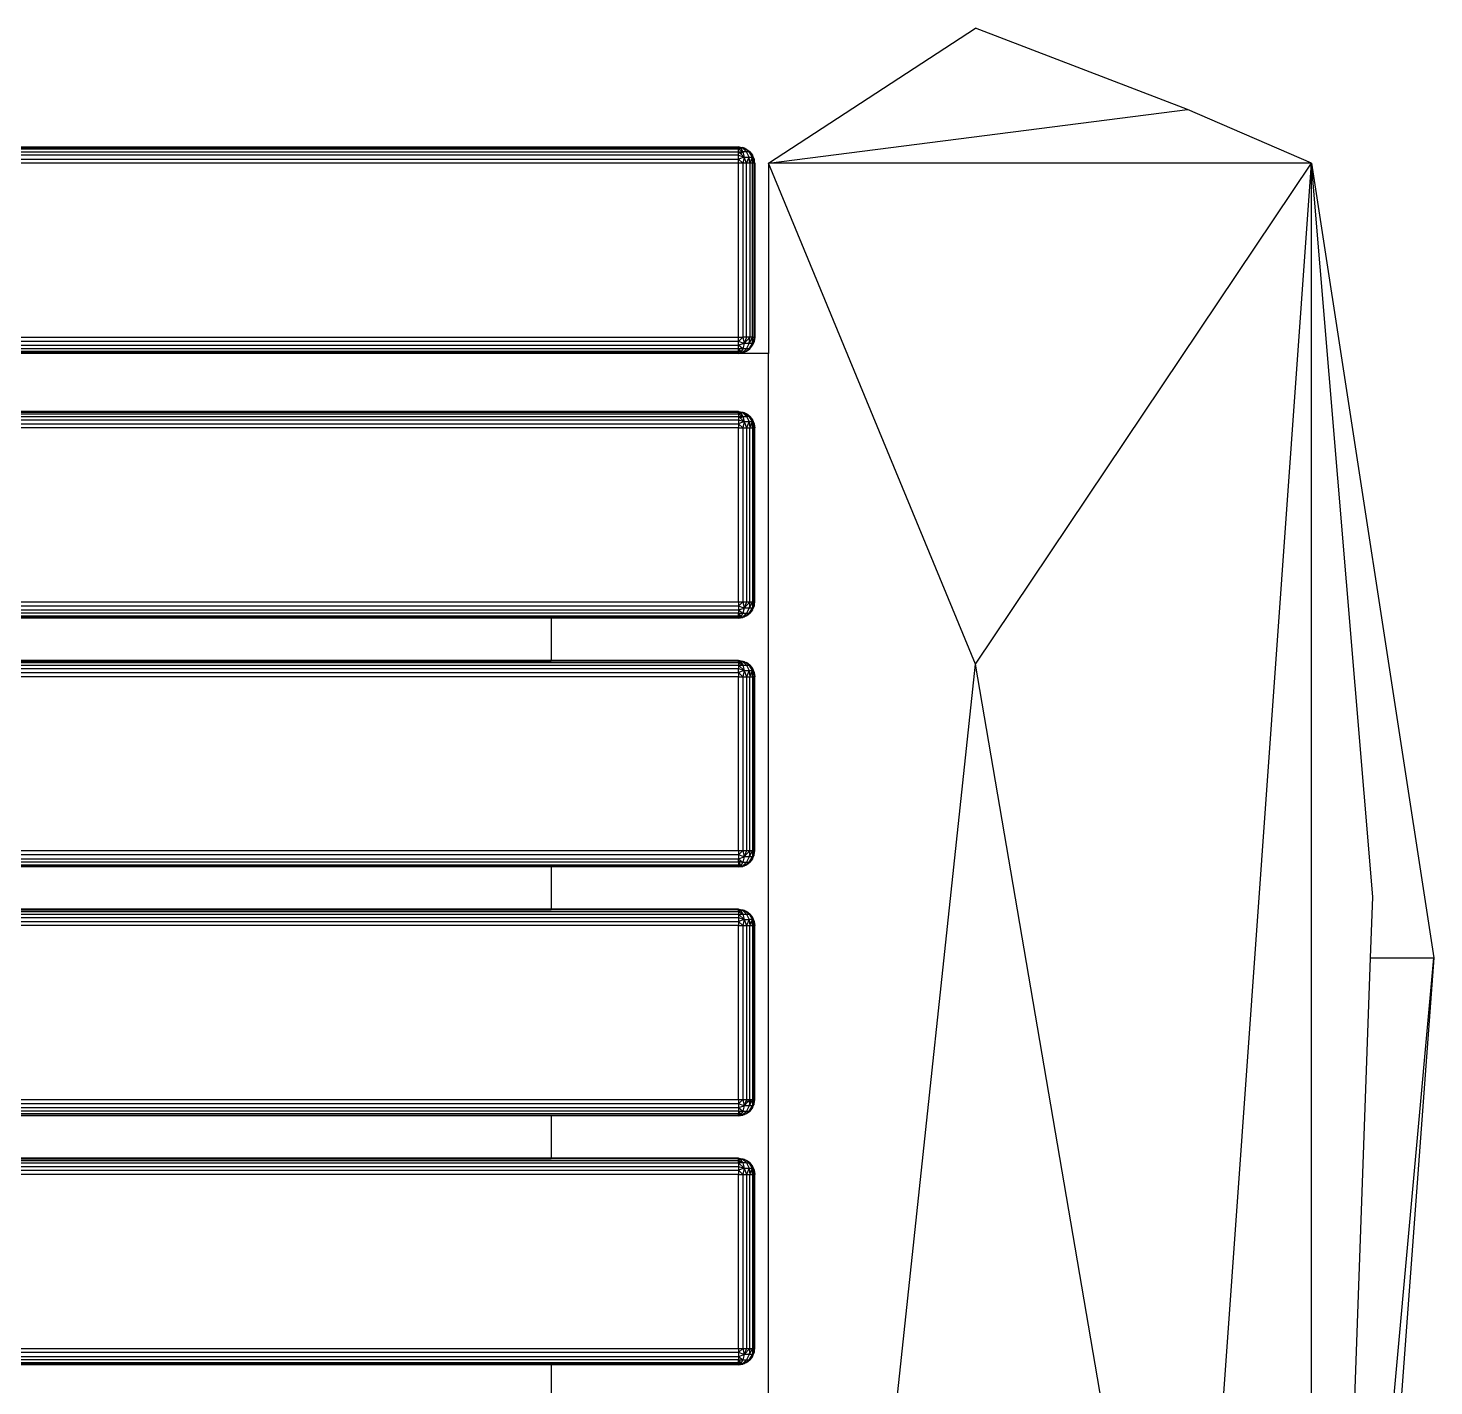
# Model space of a CAD drawing. Header units: millimetres. Extents: x 3440 to 9380, y -3644 to 556.
# Drawn here: x 6080.6 to 6339.4, y -729.6 to -479.7 of the extents above; entities that cross this region are included whole.
import ezdxf

# ---------------------------------------------------------------- set-up
doc = ezdxf.new("R2010")
doc.units = ezdxf.units.MM

msp = doc.modelspace()

# ---------------------------------------------------------------- linework, layer by layer
for p, q in [((6216.9, -504.6), (6255.02, -479.73)), ((6294.02, -494.73), (6255.02, -479.73)), ((6216.9, -504.6), (6294.02, -494.73)), ((6316.9, -504.6), (6294.02, -494.73)), ((6211.4, -501.71), (4417.4, -501.71)), ((5314.4, -501.6), (6211.4, -501.6)), ((5314.4, -501.6), (6211.4, -501.71)), ((6211.4, -501.6), (6211.4, -501.71)), ((6211.4, -501.6), (6212.46, -501.83)), ((6212.21, -501.83), (6211.4, -501.6)), ((6211.4, -501.6), (6212.18, -501.71)), ((6211.4, -501.6), (6211.84, -501.83)), ((6211.4, -502), (6211.4, -501.71)), ((6211.84, -501.83), (6211.4, -501.71)), ((6211.84, -501.83), (6211.4, -502)), ((6212.21, -501.83), (6211.84, -501.83)), ((6211.84, -501.83), (6212.21, -502.48)), ((6212.46, -501.83), (6212.18, -501.71)), ((6212.9, -502.48), (6212.21, -501.83)), ((6212.46, -501.83), (6212.21, -501.83)), ((6212.46, -501.83), (6212.9, -502)), ((6213.36, -502.48), (6212.46, -501.83)), ((6213.13, -502.24), (6212.46, -501.83)), ((6211.4, -502), (4417.4, -502)), ((4417.4, -502.48), (6211.4, -502.48)), ((6211.4, -503.1), (4417.4, -503.1)), ((4417.4, -503.83), (6211.4, -503.83)), ((6211.4, -502.48), (6211.4, -502)), ((6212.21, -502.48), (6211.4, -502)), ((6211.4, -503.1), (6211.4, -502.48)), ((6211.4, -502.48), (6212.21, -502.48)), ((6211.4, -502.48), (6211.77, -502.82)), ((6211.4, -503.83), (6211.4, -503.1)), ((6211.4, -503.1), (6212.46, -503.45)), ((6212.46, -503.45), (6211.4, -503.83)), ((6211.4, -504.6), (6211.4, -503.83)), ((6212.18, -504.6), (6211.4, -503.83)), ((6211.77, -502.82), (6212.21, -502.48)), ((6211.77, -502.82), (6212.46, -503.45)), ((6212.46, -503.45), (6212.18, -504.6)), ((6212.9, -502.48), (6212.21, -502.48)), ((6212.21, -502.48), (6212.46, -503.45)), ((6212.46, -503.45), (6213.36, -503.45)), ((6212.9, -504.6), (6212.46, -503.45)), ((6212.9, -502), (6213.52, -502.48)), ((6213.13, -502.24), (6212.9, -502)), ((6213.36, -503.45), (6212.9, -502.48)), ((6213.36, -502.48), (6212.9, -502.48)), ((6212.9, -504.6), (6213.36, -503.45)), ((6213.36, -502.48), (6213.13, -502.24)), ((6213.52, -502.48), (6213.13, -502.24)), ((6213.36, -502.48), (6213.52, -502.48)), ((6213.96, -503.45), (6213.36, -502.48)), ((6213.65, -502.76), (6213.36, -502.48)), ((6213.36, -503.45), (6213.96, -503.45)), ((6213.52, -504.6), (6213.36, -503.45)), ((6213.52, -502.48), (6213.65, -502.76)), ((6213.52, -502.48), (6214, -503.1)), ((6213.52, -504.6), (6213.96, -503.45)), ((6214, -503.1), (6213.65, -502.76)), ((6214, -503.1), (6213.96, -503.45)), ((6214, -504.6), (6213.96, -503.45)), ((6214.3, -504.6), (6213.96, -503.45)), ((6213.96, -503.45), (6214.3, -503.83)), ((6214.3, -503.83), (6214, -503.1)), ((6214.3, -503.83), (6214.3, -504.6)), ((6214.4, -504.6), (6214.3, -503.83)), ((6211.4, -504.6), (4417.4, -504.6)), ((6211.4, -536.6), (6211.4, -504.6)), ((6212.18, -504.6), (6211.4, -504.6)), ((6212.18, -504.6), (6212.18, -536.6)), ((6212.9, -504.6), (6212.18, -504.6)), ((6212.9, -536.6), (6212.9, -504.6)), ((6213.52, -504.6), (6212.9, -504.6)), ((6214, -504.6), (6213.52, -504.6)), ((6213.52, -504.6), (6213.52, -536.6)), ((6214, -536.6), (6214, -504.6)), ((6214.3, -504.6), (6214, -504.6)), ((6214.4, -504.6), (6214.3, -504.6)), ((6214.3, -536.6), (6214.3, -504.6)), ((6214.4, -504.6), (6214.4, -536.6)), ((6216.9, -504.6), (6216.9, -539.6)), ((6255.02, -596.77), (6216.9, -504.6)), ((6316.9, -504.6), (6216.9, -504.6)), ((6255.02, -596.77), (6316.9, -504.6)), ((6294.02, -824.76), (6316.9, -504.6)), ((6316.9, -504.6), (6339.4, -650.85)), ((6316.9, -954.6), (6316.9, -504.6)), ((6328.15, -639.6), (6316.9, -504.6)), ((4417.4, -536.6), (6211.4, -536.6)), ((6211.4, -537.38), (4417.4, -537.38)), ((4417.4, -538.1), (6211.4, -538.1)), ((6211.4, -537.38), (6211.4, -536.6)), ((6211.4, -536.6), (6212.18, -536.6)), ((6211.4, -537.38), (6212.18, -536.6)), ((6211.4, -538.1), (6211.4, -537.38)), ((6212.46, -537.75), (6211.4, -537.38)), ((6212.46, -537.75), (6211.4, -538.1)), ((6211.4, -538.72), (6211.4, -538.1)), ((6212.21, -538.72), (6211.4, -538.1)), ((6212.9, -536.6), (6212.18, -536.6)), ((6212.18, -536.6), (6212.46, -537.75)), ((6212.46, -537.75), (6212.21, -538.72)), ((6213.52, -536.6), (6212.46, -537.75)), ((6212.9, -536.6), (6212.46, -537.75)), ((6213.36, -537.75), (6212.46, -537.75)), ((6213.52, -536.6), (6212.9, -536.6)), ((6212.9, -538.72), (6213.36, -537.75)), ((6213.36, -537.75), (6213.52, -536.6)), ((6213.36, -537.75), (6214, -536.6)), ((6213.96, -537.75), (6213.36, -537.75)), ((6213.36, -538.72), (6213.96, -537.75)), ((6214, -536.6), (6213.52, -536.6)), ((6213.96, -537.75), (6213.52, -538.72)), ((6213.52, -538.72), (6214, -538.1)), ((6214.3, -536.6), (6213.96, -537.75)), ((6213.96, -537.75), (6214, -536.6)), ((6213.96, -537.75), (6214.3, -537.38)), ((6214, -538.1), (6213.96, -537.75)), ((6214, -536.6), (6214.3, -536.6)), ((6214.3, -537.38), (6214, -538.1)), ((6214.4, -536.6), (6214.3, -537.38)), ((6214.3, -536.6), (6214.4, -536.6)), ((6214.3, -537.38), (6214.3, -536.6)), ((6211.4, -538.72), (4417.4, -538.72)), ((4417.4, -539.2), (6211.4, -539.2)), ((4417.4, -539.5), (6211.4, -539.5)), ((6211.4, -539.5), (5314.4, -539.6)), ((6211.4, -539.6), (5314.4, -539.6)), ((6211.4, -539.2), (6211.4, -538.72)), ((6212.21, -538.72), (6211.4, -538.72)), ((6211.4, -538.72), (6211.63, -539.07)), ((6211.4, -539.2), (6211.63, -539.07)), ((6211.4, -539.5), (6211.4, -539.2)), ((6211.84, -539.37), (6211.4, -539.2)), ((6212.46, -539.37), (6211.4, -539.6)), ((6211.4, -539.6), (6212.21, -539.37)), ((6211.4, -539.5), (6211.84, -539.37)), ((6211.84, -539.37), (6211.4, -539.6)), ((6212.18, -539.5), (6211.4, -539.6)), ((6211.4, -539.6), (6211.4, -539.5)), ((6216.9, -539.6), (6211.4, -539.6)), ((6211.63, -539.07), (6211.84, -539.37)), ((6212.21, -538.72), (6211.84, -539.37)), ((6212.21, -539.37), (6211.84, -539.37)), ((6212.46, -539.37), (6212.18, -539.5)), ((6212.9, -538.72), (6212.21, -538.72)), ((6212.21, -539.37), (6212.9, -538.72)), ((6212.21, -539.37), (6212.46, -539.37)), ((6212.46, -539.37), (6213.36, -538.72)), ((6213.13, -538.97), (6212.46, -539.37)), ((6212.46, -539.37), (6212.9, -539.2)), ((6212.9, -539.2), (6213.52, -538.72)), ((6213.36, -538.72), (6212.9, -538.72)), ((6212.9, -539.2), (6213.13, -538.97)), ((6213.13, -538.97), (6213.36, -538.72)), ((6213.52, -538.72), (6213.36, -538.72)), ((6216.9, -919.6), (6216.9, -539.6)), ((6211.4, -550.3), (4417.4, -550.3)), ((4417.4, -550.41), (6211.4, -550.41)), ((4417.4, -550.7), (6211.4, -550.7)), ((6211.4, -550.3), (6212.18, -550.41)), ((6211.84, -550.53), (6211.4, -550.3)), ((6211.4, -550.3), (6212.21, -550.53)), ((6211.4, -550.3), (6212.46, -550.53)), ((6211.4, -550.41), (6211.4, -550.3)), ((6211.4, -550.7), (6211.4, -550.41)), ((6211.4, -550.41), (6211.84, -550.53)), ((6211.84, -550.53), (6211.4, -550.7)), ((6211.4, -550.7), (6211.4, -551.18)), ((6211.4, -550.7), (6211.63, -550.84)), ((6211.63, -550.84), (6211.84, -550.53)), ((6211.63, -550.84), (6212.21, -551.18)), ((6212.21, -550.53), (6211.84, -550.53)), ((6211.84, -550.53), (6212.21, -551.18)), ((6212.18, -550.41), (6212.46, -550.53)), ((6212.46, -550.53), (6212.21, -550.53)), ((6212.21, -550.53), (6212.9, -551.18)), ((6212.46, -550.53), (6213.36, -551.18)), ((6212.46, -550.53), (6212.9, -550.7)), ((6213.13, -550.94), (6212.46, -550.53)), ((6213.52, -551.18), (6212.9, -550.7)), ((6212.9, -550.7), (6213.13, -550.94)), ((6213.52, -551.18), (6213.13, -550.94)), ((4417.4, -551.18), (6211.4, -551.18)), ((4417.4, -551.8), (6211.4, -551.8)), ((4417.4, -552.53), (6211.4, -552.53)), ((6211.4, -552.53), (5314.4, -553.3)), ((6211.4, -553.3), (5314.4, -553.3)), ((6211.4, -551.18), (6212.21, -551.18)), ((6211.4, -551.18), (6211.4, -551.8)), ((6211.77, -551.52), (6211.4, -551.18)), ((6211.4, -551.8), (6212.46, -552.15)), ((6211.4, -551.8), (6211.4, -552.53)), ((6212.46, -552.15), (6211.4, -552.53)), ((6211.4, -552.53), (6212.18, -553.3)), ((6211.4, -552.53), (6211.4, -553.3)), ((6211.4, -585.3), (6211.4, -553.3)), ((6211.4, -553.3), (6212.18, -553.3)), ((6212.21, -551.18), (6211.77, -551.52)), ((6212.46, -552.15), (6211.77, -551.52)), ((6212.46, -552.15), (6212.18, -553.3)), ((6212.18, -553.3), (6212.9, -553.3)), ((6212.18, -553.3), (6212.18, -585.3)), ((6212.21, -551.18), (6212.9, -551.18)), ((6212.21, -551.18), (6212.46, -552.15)), ((6212.46, -552.15), (6213.36, -552.15)), ((6212.46, -552.15), (6212.9, -553.3)), ((6213.36, -551.18), (6212.9, -551.18)), ((6212.9, -551.18), (6213.36, -552.15)), ((6213.36, -552.15), (6212.9, -553.3)), ((6212.9, -553.3), (6213.52, -553.3)), ((6212.9, -553.3), (6212.9, -585.3)), ((6213.96, -552.15), (6213.36, -551.18)), ((6213.36, -551.18), (6213.52, -551.18)), ((6213.36, -551.18), (6213.65, -551.46)), ((6213.36, -552.15), (6213.96, -552.15)), ((6213.36, -552.15), (6213.52, -553.3)), ((6213.52, -551.18), (6214, -551.8)), ((6213.65, -551.46), (6213.52, -551.18)), ((6213.52, -553.3), (6213.96, -552.15)), ((6213.52, -553.3), (6214, -553.3)), ((6213.52, -585.3), (6213.52, -553.3)), ((6213.65, -551.46), (6214, -551.8)), ((6214, -551.8), (6213.96, -552.15)), ((6213.96, -552.15), (6214.3, -552.53)), ((6214, -553.3), (6213.96, -552.15)), ((6214.3, -553.3), (6213.96, -552.15)), ((6214, -551.8), (6214.3, -552.53)), ((6214, -553.3), (6214.3, -553.3)), ((6214, -553.3), (6214, -585.3)), ((6214.3, -552.53), (6214.4, -553.3)), ((6214.3, -552.53), (6214.3, -553.3)), ((6214.4, -553.3), (6214.3, -553.3)), ((6214.3, -585.3), (6214.3, -553.3)), ((6214.4, -585.3), (6214.4, -553.3)), ((4417.4, -585.3), (6211.4, -585.3)), ((6211.4, -586.08), (4417.4, -586.08)), ((4417.4, -586.8), (6211.4, -586.8)), ((6211.4, -585.3), (6212.18, -585.3)), ((6211.4, -586.08), (6212.18, -585.3)), ((6211.4, -585.3), (6211.4, -586.08)), ((6211.4, -586.08), (6211.4, -586.8)), ((6212.46, -586.45), (6211.4, -586.08)), ((6211.4, -586.8), (6212.46, -586.45)), ((6211.4, -586.8), (6212.21, -587.42)), ((6211.4, -586.8), (6211.4, -587.42)), ((6212.18, -585.3), (6212.9, -585.3)), ((6212.18, -585.3), (6212.46, -586.45)), ((6212.46, -586.45), (6212.21, -587.42)), ((6213.52, -585.3), (6212.46, -586.45)), ((6212.9, -585.3), (6212.46, -586.45)), ((6213.36, -586.45), (6212.46, -586.45)), ((6212.9, -585.3), (6213.52, -585.3)), ((6213.36, -586.45), (6212.9, -587.42)), ((6214, -585.3), (6213.36, -586.45)), ((6213.52, -585.3), (6213.36, -586.45)), ((6213.36, -587.42), (6213.96, -586.45)), ((6213.96, -586.45), (6213.36, -586.45)), ((6213.52, -585.3), (6214, -585.3)), ((6213.52, -587.42), (6213.96, -586.45)), ((6214, -586.8), (6213.52, -587.42)), ((6213.96, -586.45), (6214.3, -585.3)), ((6214, -585.3), (6213.96, -586.45)), ((6213.96, -586.45), (6214.3, -586.08)), ((6214, -586.8), (6213.96, -586.45)), ((6214, -585.3), (6214.3, -585.3)), ((6214, -586.8), (6214.3, -586.08)), ((6214.3, -585.3), (6214.4, -585.3)), ((6214.3, -586.08), (6214.4, -585.3)), ((6214.3, -585.3), (6214.3, -586.08)), ((6211.4, -587.42), (4417.4, -587.42)), ((4417.4, -587.9), (6211.4, -587.9)), ((4417.4, -588.2), (6211.4, -588.2)), ((6211.4, -588.2), (5334.4, -588.3)), ((6176.9, -588.3), (5334.4, -588.3)), ((6176.9, -588.3), (6176.9, -596.1)), ((6211.4, -588.3), (6176.9, -588.3)), ((6211.4, -587.9), (6211.4, -587.42)), ((6211.4, -587.42), (6212.21, -587.42)), ((6211.4, -587.42), (6211.63, -587.77)), ((6211.63, -587.77), (6211.4, -587.9)), ((6211.84, -588.07), (6211.4, -587.9)), ((6211.4, -587.9), (6211.4, -588.2)), ((6211.4, -588.3), (6211.84, -588.07)), ((6212.21, -588.07), (6211.4, -588.3)), ((6211.4, -588.3), (6212.46, -588.07)), ((6211.84, -588.07), (6211.4, -588.2)), ((6211.4, -588.3), (6212.18, -588.2)), ((6211.4, -588.3), (6211.4, -588.2)), ((6211.63, -587.77), (6211.84, -588.07)), ((6212.21, -587.42), (6211.84, -588.07)), ((6211.84, -588.07), (6212.21, -588.07)), ((6212.46, -588.07), (6212.18, -588.2)), ((6212.9, -587.42), (6212.21, -588.07)), ((6212.21, -587.42), (6212.9, -587.42)), ((6212.21, -588.07), (6212.46, -588.07)), ((6212.46, -588.07), (6213.36, -587.42)), ((6213.13, -587.67), (6212.46, -588.07)), ((6212.9, -587.9), (6212.46, -588.07)), ((6212.9, -587.9), (6213.52, -587.42)), ((6212.9, -587.42), (6213.36, -587.42)), ((6213.13, -587.67), (6212.9, -587.9)), ((6213.52, -587.42), (6213.13, -587.67)), ((6213.36, -587.42), (6213.13, -587.67)), ((6213.36, -587.42), (6213.52, -587.42)), ((4417.4, -596.5), (6211.4, -596.5)), ((4417.4, -596.98), (6211.4, -596.98)), ((4417.4, -597.6), (6211.4, -597.6)), ((6176.9, -596.1), (5334.4, -596.1)), ((6176.9, -596.21), (5334.4, -596.1)), ((5334.4, -596.21), (6176.9, -596.21)), ((6176.9, -596.1), (6176.9, -596.21)), ((6211.4, -596.1), (6176.9, -596.1)), ((6211.4, -596.21), (6176.9, -596.21)), ((6211.4, -596.1), (6212.18, -596.21)), ((6211.84, -596.33), (6211.4, -596.1)), ((6211.4, -596.1), (6212.21, -596.33)), ((6211.4, -596.21), (6211.4, -596.1)), ((6212.46, -596.33), (6211.4, -596.1)), ((6211.4, -596.5), (6211.4, -596.21)), ((6211.4, -596.21), (6211.84, -596.33)), ((6211.84, -596.33), (6211.4, -596.5)), ((6211.4, -596.5), (6211.4, -596.98)), ((6211.4, -596.5), (6211.63, -596.64)), ((6211.4, -596.98), (6212.21, -596.98)), ((6211.4, -596.98), (6211.4, -597.6)), ((6212.46, -597.95), (6211.4, -596.98)), ((6211.4, -598.33), (6211.4, -597.6)), ((6211.4, -597.6), (6212.46, -597.95)), ((6211.63, -596.64), (6211.84, -596.33)), ((6211.63, -596.64), (6212.21, -596.98)), ((6212.21, -596.33), (6211.84, -596.33)), ((6211.84, -596.33), (6212.21, -596.98)), ((6212.18, -596.21), (6212.46, -596.33)), ((6212.21, -596.33), (6212.46, -596.33)), ((6212.21, -596.33), (6212.9, -596.98)), ((6212.21, -596.98), (6212.9, -596.98)), ((6212.21, -596.98), (6212.46, -597.95)), ((6212.46, -596.33), (6212.9, -596.5)), ((6213.36, -596.98), (6212.46, -596.33)), ((6213.13, -596.74), (6212.46, -596.33)), ((6213.52, -596.98), (6212.9, -596.5)), ((6212.9, -596.5), (6213.13, -596.74)), ((6212.9, -596.98), (6213.36, -596.98)), ((6212.9, -596.98), (6213.36, -597.95)), ((6213.13, -596.74), (6213.36, -596.98)), ((6213.52, -596.98), (6213.13, -596.74)), ((6213.52, -596.98), (6213.36, -596.98)), ((6213.96, -597.95), (6213.36, -596.98)), ((6213.36, -596.98), (6213.65, -597.26)), ((6213.52, -596.98), (6214, -597.6)), ((6213.65, -597.26), (6213.52, -596.98)), ((6213.65, -597.26), (6214, -597.6)), ((6214, -597.6), (6213.96, -597.95)), ((6214, -597.6), (6214.3, -598.33)), ((6216.9, -954.6), (6255.02, -596.77)), ((6294.02, -824.76), (6255.02, -596.77)), ((4417.4, -598.33), (6211.4, -598.33)), ((6211.4, -598.33), (5314.4, -599.1)), ((6211.4, -599.1), (5314.4, -599.1)), ((6212.46, -597.95), (6211.4, -598.33)), ((6211.4, -598.33), (6212.18, -599.1)), ((6211.4, -598.33), (6211.4, -599.1)), ((6211.4, -631.1), (6211.4, -599.1)), ((6211.4, -599.1), (6212.18, -599.1)), ((6212.46, -597.95), (6212.18, -599.1)), ((6212.18, -599.1), (6212.9, -599.1)), ((6212.18, -599.1), (6212.18, -631.1)), ((6212.46, -597.95), (6213.36, -597.95)), ((6212.46, -597.95), (6212.9, -599.1)), ((6213.36, -597.95), (6212.9, -599.1)), ((6212.9, -599.1), (6213.52, -599.1)), ((6212.9, -599.1), (6212.9, -631.1)), ((6213.36, -597.95), (6213.96, -597.95)), ((6213.36, -597.95), (6213.52, -599.1)), ((6213.52, -599.1), (6213.96, -597.95)), ((6213.52, -599.1), (6214, -599.1)), ((6213.52, -631.1), (6213.52, -599.1)), ((6213.96, -597.95), (6214.3, -599.1)), ((6213.96, -597.95), (6214.3, -598.33)), ((6214, -599.1), (6213.96, -597.95)), ((6214.3, -599.1), (6214, -599.1)), ((6214, -599.1), (6214, -631.1)), ((6214.3, -598.33), (6214.4, -599.1)), ((6214.3, -598.33), (6214.3, -599.1)), ((6214.4, -599.1), (6214.3, -599.1)), ((6214.3, -631.1), (6214.3, -599.1)), ((6214.4, -631.1), (6214.4, -599.1)), ((4417.4, -631.1), (6211.4, -631.1)), ((6211.4, -631.1), (6212.18, -631.1)), ((6211.4, -631.88), (6212.18, -631.1)), ((6211.4, -631.1), (6211.4, -631.88)), ((6212.18, -631.1), (6212.9, -631.1)), ((6212.18, -631.1), (6212.46, -632.25)), ((6213.52, -631.1), (6212.46, -632.25)), ((6212.9, -631.1), (6212.46, -632.25)), ((6212.9, -631.1), (6213.52, -631.1)), ((6214, -631.1), (6213.36, -632.25)), ((6213.52, -631.1), (6213.36, -632.25)), ((6213.52, -631.1), (6214, -631.1)), ((6213.96, -632.25), (6214.3, -631.1)), ((6214, -631.1), (6213.96, -632.25)), ((6214, -631.1), (6214.3, -631.1)), ((6214.3, -631.1), (6214.4, -631.1)), ((6214.3, -631.88), (6214.4, -631.1)), ((6214.3, -631.88), (6214.3, -631.1)), ((6211.4, -631.88), (4417.4, -631.88)), ((4417.4, -632.6), (6211.4, -632.6)), ((6211.4, -633.22), (4417.4, -633.22)), ((4417.4, -633.7), (6211.4, -633.7)), ((6211.4, -631.88), (6211.4, -632.6)), ((6212.46, -632.25), (6211.4, -631.88)), ((6211.4, -632.6), (6212.46, -632.25)), ((6211.4, -633.22), (6211.4, -632.6)), ((6211.4, -632.6), (6211.77, -632.89)), ((6211.4, -633.22), (6211.77, -632.89)), ((6212.21, -633.22), (6211.4, -633.22)), ((6211.4, -633.22), (6211.84, -633.87)), ((6211.4, -633.22), (6211.4, -633.7)), ((6211.4, -634), (6211.4, -633.7)), ((6211.4, -633.7), (6211.84, -633.87)), ((6212.46, -633.87), (6211.4, -634.1)), ((6211.84, -633.87), (6211.4, -634)), ((6212.21, -633.87), (6211.4, -634.1)), ((6211.84, -633.87), (6211.4, -634.1)), ((6211.77, -632.89), (6212.21, -633.22)), ((6212.21, -633.22), (6211.84, -633.87)), ((6211.84, -633.87), (6212.21, -633.87)), ((6212.46, -633.87), (6212.18, -634)), ((6212.46, -632.25), (6212.21, -633.22)), ((6212.9, -633.22), (6212.21, -633.87)), ((6212.21, -633.22), (6212.9, -633.22)), ((6212.21, -633.87), (6212.46, -633.87)), ((6213.36, -632.25), (6212.46, -632.25)), ((6212.46, -633.87), (6213.36, -633.22)), ((6212.46, -633.87), (6212.9, -633.7)), ((6213.36, -632.25), (6212.9, -633.22)), ((6212.9, -633.7), (6213.52, -633.22)), ((6212.9, -633.22), (6213.36, -633.22)), ((6213.36, -633.22), (6212.9, -633.7)), ((6213.36, -633.22), (6213.96, -632.25)), ((6213.96, -632.25), (6213.36, -632.25)), ((6213.65, -632.94), (6213.36, -633.22)), ((6213.52, -633.22), (6213.36, -633.22)), ((6214, -632.6), (6213.52, -633.22)), ((6213.52, -633.22), (6213.65, -632.94)), ((6213.65, -632.94), (6213.96, -632.25)), ((6214.3, -631.88), (6213.96, -632.25)), ((6213.96, -632.25), (6214, -632.6)), ((6214, -632.6), (6214.3, -631.88)), ((4417.4, -634), (6211.4, -634)), ((6211.4, -634), (5334.4, -634.1)), ((6176.9, -634.1), (5334.4, -634.1)), ((6176.9, -634.1), (6176.9, -641.9)), ((6211.4, -634.1), (6176.9, -634.1)), ((6211.4, -634.1), (6212.18, -634)), ((6211.4, -634.1), (6211.4, -634)), ((6327.75, -650.85), (6328.15, -639.6)), ((4417.4, -642.3), (6211.4, -642.3)), ((4417.4, -642.78), (6211.4, -642.78)), ((4417.4, -643.4), (6211.4, -643.4)), ((4417.4, -644.13), (6211.4, -644.13)), ((6211.4, -644.13), (5314.4, -644.9)), ((6176.9, -641.9), (5334.4, -641.9)), ((6176.9, -642.01), (5334.4, -641.9)), ((5334.4, -642.01), (6176.9, -642.01)), ((6176.9, -641.9), (6176.9, -642.01)), ((6211.4, -641.9), (6176.9, -641.9)), ((6211.4, -642.01), (6176.9, -642.01)), ((6211.4, -641.9), (6212.18, -642.01)), ((6211.84, -642.13), (6211.4, -641.9)), ((6211.4, -641.9), (6212.21, -642.13)), ((6211.4, -641.9), (6212.46, -642.13)), ((6211.4, -641.9), (6211.4, -642.01)), ((6211.4, -642.3), (6211.4, -642.01)), ((6211.4, -642.01), (6211.84, -642.13)), ((6211.84, -642.13), (6211.4, -642.3)), ((6211.4, -642.3), (6211.4, -642.78)), ((6211.4, -642.3), (6211.63, -642.44)), ((6211.4, -642.78), (6212.21, -642.78)), ((6211.4, -642.78), (6211.4, -643.4)), ((6212.46, -643.75), (6211.4, -642.78)), ((6211.4, -643.4), (6212.46, -643.75)), ((6211.4, -643.4), (6211.4, -644.13)), ((6212.46, -643.75), (6211.4, -644.13)), ((6211.4, -644.13), (6212.18, -644.9)), ((6211.4, -644.13), (6211.4, -644.9)), ((6211.63, -642.44), (6211.84, -642.13)), ((6211.63, -642.44), (6212.21, -642.78)), ((6212.21, -642.13), (6211.84, -642.13)), ((6211.84, -642.13), (6212.21, -642.78)), ((6212.18, -642.01), (6212.46, -642.13)), ((6212.46, -643.75), (6212.18, -644.9)), ((6212.46, -642.13), (6212.21, -642.13)), ((6212.21, -642.13), (6212.9, -642.78)), ((6212.21, -642.78), (6212.9, -642.78)), ((6212.21, -642.78), (6212.46, -643.75)), ((6212.46, -642.13), (6212.9, -642.3)), ((6213.36, -642.78), (6212.46, -642.13)), ((6213.13, -642.54), (6212.46, -642.13)), ((6212.46, -643.75), (6213.36, -643.75)), ((6212.46, -643.75), (6212.9, -644.9)), ((6213.52, -642.78), (6212.9, -642.3)), ((6212.9, -642.3), (6213.13, -642.54)), ((6212.9, -642.78), (6213.36, -642.78)), ((6212.9, -642.78), (6213.36, -643.75)), ((6213.36, -643.75), (6212.9, -644.9)), ((6213.13, -642.54), (6213.36, -642.78)), ((6213.52, -642.78), (6213.13, -642.54)), ((6213.36, -642.78), (6213.96, -643.75)), ((6213.52, -642.78), (6213.36, -642.78)), ((6213.36, -642.78), (6213.65, -643.06)), ((6213.96, -643.75), (6213.36, -643.75)), ((6213.36, -643.75), (6213.52, -644.9)), ((6213.52, -642.78), (6214, -643.4)), ((6213.65, -643.06), (6213.52, -642.78)), ((6213.52, -644.9), (6213.96, -643.75)), ((6213.65, -643.06), (6214, -643.4)), ((6214, -643.4), (6213.96, -643.75)), ((6213.96, -643.75), (6214.3, -644.13)), ((6214, -644.9), (6213.96, -643.75)), ((6214.3, -644.9), (6213.96, -643.75)), ((6214, -643.4), (6214.3, -644.13)), ((6214.3, -644.13), (6214.4, -644.9)), ((6214.3, -644.13), (6214.3, -644.9)), ((6211.4, -644.9), (5314.4, -644.9)), ((6211.4, -676.9), (6211.4, -644.9)), ((6211.4, -644.9), (6212.18, -644.9)), ((6212.18, -644.9), (6212.9, -644.9)), ((6212.18, -644.9), (6212.18, -676.9)), ((6212.9, -644.9), (6213.52, -644.9)), ((6212.9, -644.9), (6212.9, -676.9)), ((6213.52, -644.9), (6214, -644.9)), ((6213.52, -676.9), (6213.52, -644.9)), ((6214, -644.9), (6214.3, -644.9)), ((6214, -644.9), (6214, -676.9)), ((6214.3, -644.9), (6214.4, -644.9)), ((6214.3, -676.9), (6214.3, -644.9)), ((6214.4, -676.9), (6214.4, -644.9)), ((6339.4, -650.85), (6316.9, -954.6)), ((6324.69, -736.53), (6327.75, -650.85)), ((6327.75, -650.85), (6339.4, -650.85)), ((6328.15, -774.6), (6339.4, -650.85)), ((4417.4, -676.9), (6211.4, -676.9)), ((6211.4, -677.68), (4417.4, -677.68)), ((6211.4, -676.9), (6212.18, -676.9)), ((6211.4, -677.68), (6212.18, -676.9)), ((6211.4, -676.9), (6211.4, -677.68)), ((6211.4, -677.68), (6211.4, -678.4)), ((6212.46, -678.05), (6211.4, -677.68)), ((6212.18, -676.9), (6212.9, -676.9)), ((6212.18, -676.9), (6212.46, -678.05)), ((6212.9, -676.9), (6212.46, -678.05)), ((6213.09, -677.37), (6212.46, -678.05)), ((6212.9, -676.9), (6213.52, -676.9)), ((6212.9, -676.9), (6213.09, -677.37)), ((6213.52, -676.9), (6213.09, -677.37)), ((6213.52, -676.9), (6213.36, -678.05)), ((6213.72, -677.41), (6213.36, -678.05)), ((6213.52, -676.9), (6214, -676.9)), ((6213.52, -676.9), (6213.72, -677.41)), ((6214, -676.9), (6213.72, -677.41)), ((6213.96, -678.05), (6214.3, -676.9)), ((6214, -676.9), (6213.96, -678.05)), ((6214.3, -677.68), (6213.96, -678.05)), ((6214, -676.9), (6214.3, -676.9)), ((6214, -678.4), (6214.3, -677.68)), ((6214.3, -676.9), (6214.4, -676.9)), ((6214.3, -677.68), (6214.4, -676.9)), ((6214.3, -677.68), (6214.3, -676.9)), ((4417.4, -678.4), (6211.4, -678.4)), ((6211.4, -679.02), (4417.4, -679.02)), ((4417.4, -679.5), (6211.4, -679.5)), ((4417.4, -679.8), (6211.4, -679.8)), ((6211.4, -679.8), (5334.4, -679.9)), ((6176.9, -679.9), (5334.4, -679.9)), ((6176.9, -679.9), (6176.9, -687.7)), ((6211.4, -679.9), (6176.9, -679.9)), ((6211.4, -678.4), (6212.46, -678.05)), ((6211.4, -678.4), (6212.21, -679.02)), ((6211.4, -678.4), (6211.4, -679.02)), ((6211.4, -679.02), (6212.21, -679.02)), ((6211.4, -679.02), (6211.84, -679.67)), ((6211.4, -679.02), (6211.4, -679.5)), ((6211.4, -679.8), (6211.4, -679.5)), ((6211.4, -679.5), (6211.84, -679.67)), ((6211.4, -679.9), (6211.84, -679.67)), ((6212.21, -679.67), (6211.4, -679.9)), ((6212.46, -679.67), (6211.4, -679.9)), ((6211.84, -679.67), (6211.4, -679.8)), ((6211.4, -679.9), (6212.18, -679.8)), ((6211.4, -679.8), (6211.4, -679.9)), ((6212.21, -679.02), (6211.84, -679.67)), ((6211.84, -679.67), (6212.21, -679.67)), ((6212.46, -679.67), (6212.18, -679.8)), ((6212.46, -678.05), (6212.21, -679.02)), ((6212.9, -679.02), (6212.21, -679.67)), ((6212.21, -679.02), (6212.9, -679.02)), ((6212.21, -679.67), (6212.46, -679.67)), ((6213.36, -678.05), (6212.46, -678.05)), ((6212.46, -679.67), (6213.36, -679.02)), ((6212.46, -679.67), (6212.9, -679.5)), ((6213.36, -678.05), (6212.9, -679.02)), ((6212.9, -679.5), (6213.52, -679.02)), ((6212.9, -679.02), (6213.36, -679.02)), ((6213.13, -679.27), (6212.9, -679.5)), ((6213.52, -679.02), (6213.13, -679.27)), ((6213.36, -679.02), (6213.13, -679.27)), ((6213.36, -679.02), (6213.96, -678.05)), ((6213.96, -678.05), (6213.36, -678.05)), ((6213.36, -679.02), (6213.52, -679.02)), ((6213.52, -679.02), (6213.96, -678.05)), ((6214, -678.4), (6213.52, -679.02)), ((6213.96, -678.05), (6214, -678.4)), ((4417.4, -688.1), (6211.4, -688.1)), ((6176.9, -687.7), (5334.4, -687.7)), ((6176.9, -687.8), (5334.4, -687.7)), ((5334.4, -687.8), (6176.9, -687.8)), ((6176.9, -687.7), (6176.9, -687.8)), ((6211.4, -687.7), (6176.9, -687.7)), ((6211.4, -687.8), (6176.9, -687.8)), ((6211.4, -687.7), (6212.18, -687.8)), ((6211.84, -687.93), (6211.4, -687.7)), ((6211.4, -687.7), (6212.21, -687.93)), ((6211.4, -687.7), (6212.46, -687.93)), ((6211.4, -687.8), (6211.4, -687.7)), ((6211.4, -688.1), (6211.4, -687.8)), ((6211.4, -687.8), (6211.84, -687.93)), ((6211.84, -687.93), (6211.4, -688.1)), ((6211.4, -688.58), (6211.4, -688.1)), ((6211.4, -688.1), (6211.63, -688.24)), ((6211.4, -688.58), (6211.63, -688.24)), ((6211.63, -688.24), (6212.21, -688.58)), ((6212.21, -687.93), (6211.84, -687.93)), ((6212.21, -688.58), (6211.84, -687.93)), ((6212.18, -687.8), (6212.46, -687.93)), ((6212.21, -687.93), (6212.9, -688.58)), ((6212.46, -687.93), (6212.21, -687.93)), ((6212.46, -687.93), (6212.9, -688.1)), ((6213.36, -688.58), (6212.46, -687.93)), ((6213.13, -688.34), (6212.46, -687.93)), ((6213.52, -688.58), (6212.9, -688.1)), ((6212.9, -688.1), (6213.13, -688.34)), ((4417.4, -688.58), (6211.4, -688.58)), ((4417.4, -689.2), (6211.4, -689.2)), ((4417.4, -689.93), (6211.4, -689.93)), ((6211.4, -689.93), (5314.4, -690.7)), ((6211.4, -690.7), (5314.4, -690.7)), ((6212.21, -688.58), (6211.4, -688.58)), ((6211.4, -688.58), (6211.4, -689.2)), ((6212.46, -689.55), (6211.4, -688.58)), ((6211.4, -689.2), (6212.46, -689.55)), ((6211.4, -689.2), (6211.4, -689.93)), ((6212.46, -689.55), (6211.4, -689.93)), ((6211.4, -689.93), (6212.18, -690.7)), ((6211.4, -689.93), (6211.4, -690.7)), ((6211.4, -722.7), (6211.4, -690.7)), ((6211.4, -690.7), (6212.18, -690.7)), ((6212.46, -689.55), (6212.18, -690.7)), ((6212.18, -690.7), (6212.9, -690.7)), ((6212.18, -690.7), (6212.18, -722.7)), ((6212.9, -688.58), (6212.21, -688.58)), ((6212.21, -688.58), (6212.46, -689.55)), ((6212.46, -689.55), (6213.36, -689.55)), ((6212.46, -689.55), (6212.9, -690.7)), ((6212.9, -688.58), (6213.36, -688.58)), ((6212.9, -688.58), (6213.36, -689.55)), ((6213.36, -689.55), (6212.9, -690.7)), ((6212.9, -690.7), (6213.52, -690.7)), ((6212.9, -690.7), (6212.9, -722.7)), ((6213.13, -688.34), (6213.36, -688.58)), ((6213.52, -688.58), (6213.13, -688.34)), ((6213.52, -688.58), (6213.36, -688.58)), ((6213.96, -689.55), (6213.36, -688.58)), ((6213.36, -688.58), (6213.65, -688.86)), ((6213.36, -689.55), (6213.96, -689.55)), ((6213.36, -689.55), (6213.52, -690.7)), ((6213.52, -688.58), (6214, -689.2)), ((6213.65, -688.86), (6213.52, -688.58)), ((6213.52, -690.7), (6213.96, -689.55)), ((6213.52, -690.7), (6214, -690.7)), ((6213.52, -722.7), (6213.52, -690.7)), ((6213.65, -688.86), (6214, -689.2)), ((6214, -689.2), (6213.96, -689.55)), ((6213.96, -689.55), (6214.3, -689.93)), ((6214, -690.7), (6213.96, -689.55)), ((6214.3, -690.7), (6213.96, -689.55)), ((6214, -689.2), (6214.3, -689.93)), ((6214, -690.7), (6214.3, -690.7)), ((6214, -690.7), (6214, -722.7)), ((6214.3, -689.93), (6214.4, -690.7)), ((6214.3, -689.93), (6214.3, -690.7)), ((6214.4, -690.7), (6214.3, -690.7)), ((6214.3, -722.7), (6214.3, -690.7)), ((6214.4, -722.7), (6214.4, -690.7)), ((4417.4, -722.7), (6211.4, -722.7)), ((6211.4, -723.48), (4417.4, -723.48)), ((4417.4, -724.2), (6211.4, -724.2)), ((6211.4, -722.7), (6212.18, -722.7)), ((6211.4, -723.48), (6212.18, -722.7)), ((6211.4, -722.7), (6211.4, -723.48)), ((6211.4, -723.48), (6211.4, -724.2)), ((6212.46, -723.85), (6211.4, -723.48)), ((6211.4, -724.2), (6212.46, -723.85)), ((6211.4, -724.2), (6212.21, -724.82)), ((6211.4, -724.2), (6211.4, -724.82)), ((6212.18, -722.7), (6212.9, -722.7)), ((6212.18, -722.7), (6212.46, -723.85)), ((6212.46, -723.85), (6212.21, -724.82)), ((6213.52, -722.7), (6212.46, -723.85)), ((6212.9, -722.7), (6212.46, -723.85)), ((6213.36, -723.85), (6212.46, -723.85)), ((6212.9, -722.7), (6213.52, -722.7)), ((6213.36, -723.85), (6212.9, -724.82)), ((6214, -722.7), (6213.36, -723.85)), ((6213.52, -722.7), (6213.36, -723.85)), ((6213.36, -724.82), (6213.96, -723.85)), ((6213.96, -723.85), (6213.36, -723.85)), ((6213.52, -722.7), (6214, -722.7)), ((6213.52, -724.82), (6213.96, -723.85)), ((6214, -724.2), (6213.52, -724.82)), ((6214.3, -722.7), (6213.96, -723.85)), ((6214, -722.7), (6213.96, -723.85)), ((6213.96, -723.85), (6214.3, -723.48)), ((6214, -724.2), (6213.96, -723.85)), ((6214, -722.7), (6214.3, -722.7)), ((6214, -724.2), (6214.3, -723.48)), ((6214.3, -722.7), (6214.4, -722.7)), ((6214.3, -723.48), (6214.4, -722.7)), ((6214.3, -722.7), (6214.3, -723.48)), ((6211.4, -724.82), (4417.4, -724.82)), ((4417.4, -725.3), (6211.4, -725.3)), ((4417.4, -725.6), (6211.4, -725.6)), ((6211.4, -725.6), (5334.4, -725.7)), ((6176.9, -725.7), (5334.4, -725.7)), ((6176.9, -725.7), (6176.9, -733.5)), ((6211.4, -725.7), (6176.9, -725.7)), ((6211.4, -725.3), (6211.4, -724.82)), ((6211.4, -724.82), (6212.21, -724.82)), ((6211.4, -724.82), (6211.63, -725.17)), ((6211.63, -725.17), (6211.4, -725.3)), ((6211.84, -725.47), (6211.4, -725.3)), ((6211.4, -725.6), (6211.4, -725.3)), ((6212.46, -725.47), (6211.4, -725.7)), ((6211.84, -725.47), (6211.4, -725.6)), ((6212.21, -725.47), (6211.4, -725.7)), ((6211.84, -725.47), (6211.4, -725.7)), ((6211.4, -725.7), (6212.18, -725.6)), ((6211.4, -725.7), (6211.4, -725.6)), ((6211.63, -725.17), (6211.84, -725.47)), ((6212.21, -724.82), (6211.84, -725.47)), ((6211.84, -725.47), (6212.21, -725.47)), ((6212.46, -725.47), (6212.18, -725.6)), ((6212.9, -724.82), (6212.21, -725.47)), ((6212.21, -724.82), (6212.9, -724.82)), ((6212.21, -725.47), (6212.46, -725.47)), ((6212.46, -725.47), (6213.36, -724.82)), ((6213.13, -725.07), (6212.46, -725.47)), ((6212.9, -725.3), (6212.46, -725.47)), ((6212.9, -725.3), (6213.52, -724.82)), ((6212.9, -724.82), (6213.36, -724.82)), ((6213.13, -725.07), (6212.9, -725.3)), ((6213.36, -724.82), (6213.13, -725.07)), ((6213.36, -724.82), (6213.52, -724.82))]:
    msp.add_line(p, q)

doc.saveas('drawing.dxf')
